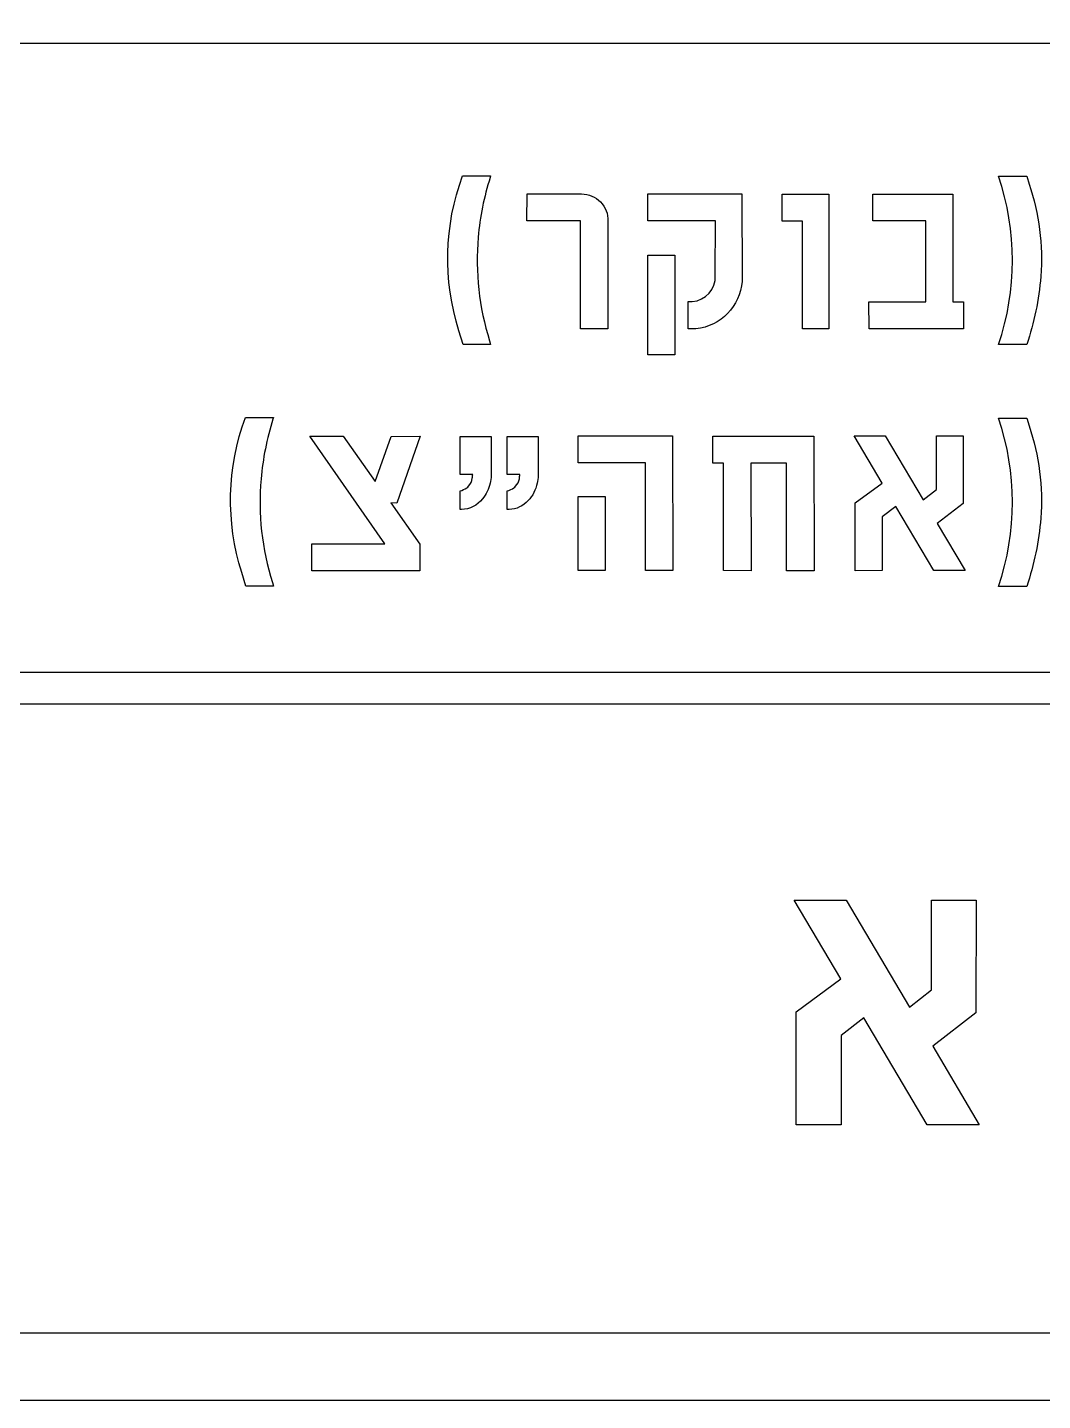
# Model space of a CAD drawing. Extents: x -700 to 500, y 1 to 601.
# Drawn here: x -532.2 to -419.2, y 0.6 to 153.4 of the extents above; entities that cross this region are included whole.
import ezdxf

# ---------------------------------------------------------------- set-up
doc = ezdxf.new("R2010")
doc.units = 0
doc.header["$MEASUREMENT"] = 0

msp = doc.modelspace()

# ---------------------------------------------------------------- linework, layer by layer
at = {"color": 2}
msp.add_lwpolyline([(-700, 0.6287), (-700, 600.629), (-200, 600.629), (-200, 0.6287)], close=True, dxfattribs=at)
at = {"color": 18, "true_color": 0x000000}
for points in [[(-692.5, 81.6287), (-692.5, 151.629), (-281, 151.629), (-281, 81.6287)], [(-448.197, 134.835), (-442.996, 134.835), (-442.985, 119.849), (-445.915, 119.842), (-445.915, 131.835), (-448.208, 131.832)], [(-438.105, 134.849), (-429.218, 134.849), (-429.218, 122.87), (-428.009, 122.87), (-428.009, 119.849), (-438.53, 119.849), (-438.534, 122.867), (-432.202, 122.867), (-432.194, 131.872), (-438.099, 131.865)], [(-463.126, 116.945), (-463.126, 128.056), (-460.127, 128.056), (-460.127, 116.945)], [(-500.735, 107.904), (-497.015, 107.908), (-493.458, 102.876), (-491.7, 107.893), (-488.481, 107.9), (-491.045, 100.474), (-491.741, 100.477), (-488.492, 95.8961), (-488.496, 92.9334), (-500.516, 92.9261), (-500.505, 95.9254), (-492.382, 95.929)], [(-470.87, 107.955), (-460.378, 107.948), (-460.374, 92.9627), (-463.399, 92.959), (-463.392, 104.949), (-470.874, 104.952)], [(-455.922, 107.919), (-444.661, 107.919), (-444.65, 92.9444), (-447.723, 92.9407), (-447.719, 104.905), (-451.667, 104.898), (-451.656, 92.9444), (-454.725, 92.9554), (-454.732, 104.909), (-455.922, 104.898)], [(-440.198, 107.952), (-436.727, 107.959), (-432.493, 100.814), (-431.024, 101.961), (-431.028, 107.952), (-428.051, 107.948), (-428.059, 100.437), (-430.94, 98.1959), (-427.843, 92.9554), (-431.317, 92.9517), (-435.533, 100.104), (-437.061, 98.9246), (-437.061, 92.9627), (-440.063, 92.9444), (-440.056, 100.496), (-437.071, 102.7)], [(-470.878, 101.202), (-467.882, 101.213), (-467.878, 92.97), (-470.878, 92.959)], [(-692.5, 8.1287), (-692.5, 78.1287), (-281, 78.1287), (-281, 8.1287)], [(-446.867, 56.2972), (-441.081, 56.3094), (-434.025, 44.4015), (-431.577, 46.3119), (-431.584, 56.2972), (-426.621, 56.2911), (-426.634, 43.7728), (-431.438, 40.0375), (-426.273, 31.3033), (-432.065, 31.2972), (-439.091, 43.2174), (-441.637, 41.2521), (-441.637, 31.3156), (-446.642, 31.285), (-446.629, 43.8705), (-441.654, 47.5448)]]:
    msp.add_lwpolyline(points, close=True, dxfattribs=at)
for points in [[(-483.747, 136.874), (-480.63, 136.874), (-480.682, 136.688, 0.0551421), (-482.007, 130.045, 0.0986135), (-480.744, 118.527), (-480.63, 118.117), (-483.681, 118.117), (-484.146, 119.644, -0.167012)], [(-424.109, 118.095, 0.163505), (-424.109, 136.819), (-420.989, 136.819), (-420.729, 135.955, -0.101879), (-419.415, 125.687, -0.0623486), (-420.989, 118.095)], [(-476.572, 134.864), (-470.507, 134.853, -0.428657), (-467.581, 131.835), (-467.577, 119.864), (-470.613, 119.857), (-470.621, 131.872), (-476.587, 131.868)], [(-463.122, 134.864), (-452.663, 134.864), (-452.659, 125.134, -0.365465), (-457.782, 119.857), (-458.658, 119.857), (-458.658, 122.885), (-458.208, 122.885, 0.405472), (-455.633, 125.793), (-455.618, 131.879), (-463.122, 131.879)], [(-507.911, 109.977), (-504.794, 109.977), (-504.846, 109.79, 0.0551421), (-506.171, 103.147, 0.0986135), (-504.908, 91.6297), (-504.794, 91.2195), (-507.845, 91.2195), (-508.311, 92.7466, -0.167012)], [(-424.109, 91.1976, 0.163505), (-424.109, 109.922), (-420.989, 109.922), (-420.729, 109.058, -0.101879), (-419.415, 98.7891, -0.0623486), (-420.989, 91.1976)], [(-484.03, 101.814, 0.0702694), (-483.276, 102.169, 0.057675), (-483.089, 102.341, 0.155979), (-482.664, 103.231, 0.0176158), (-482.624, 103.645), (-484.03, 103.645), (-484.03, 107.893), (-480.573, 107.893), (-480.573, 103.532, -0.0677061), (-480.694, 102.675, -0.117962), (-481.519, 100.935, -0.225415), (-483.869, 99.7523), (-484.03, 99.7413)], [(-478.786, 101.814, 0.0702694), (-478.031, 102.169, 0.057675), (-477.845, 102.341, 0.14986), (-477.431, 103.173, 0.0154134), (-477.38, 103.645), (-478.786, 103.645), (-478.786, 107.893), (-475.329, 107.893), (-475.329, 103.532, -0.0677061), (-475.45, 102.675, -0.13806), (-476.446, 100.741, -0.203333), (-478.57, 99.7559), (-478.786, 99.7413)]]:
    msp.add_lwpolyline(points, format="xyb", close=True, dxfattribs=at)

doc.saveas('drawing.dxf')
